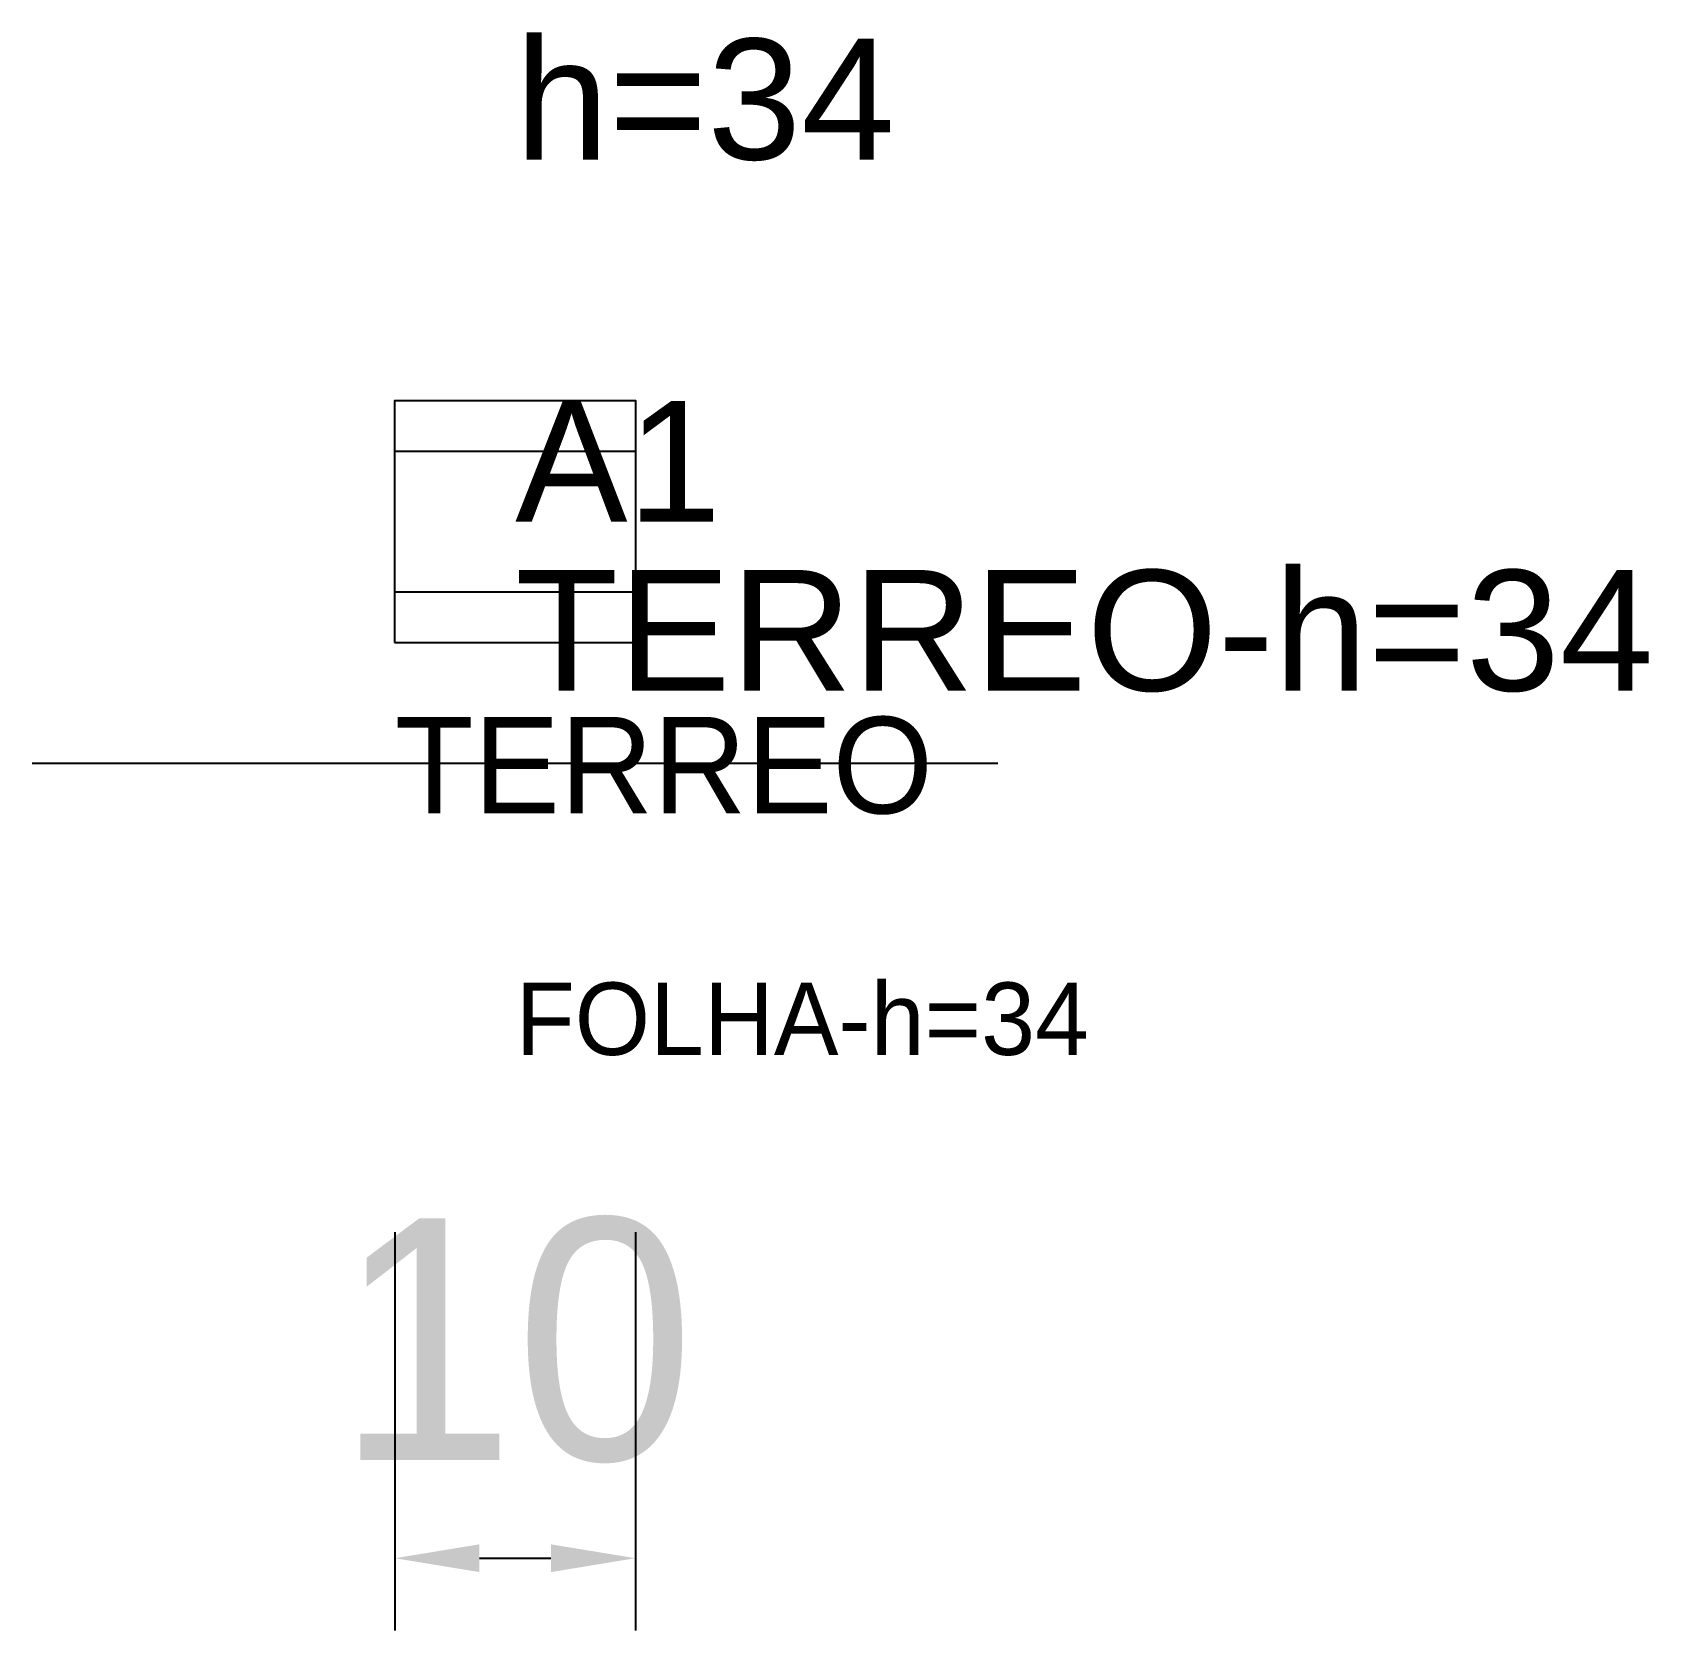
# Model space of a CAD drawing. Header units: metres. Extents: x 207.2 to 274.1, y 152.7 to 218.8.
import ezdxf

# ---------------------------------------------------------------- set-up
doc = ezdxf.new("R2010")
doc.units = ezdxf.units.M
for name, color, linetype in [('3', 3, 'CONTINUOUS'), ('AUX00', 7, 'CONTINUOUS'), ('COTA', 241, 'CONTINUOUS'), ('FOLHA', 255, 'CONTINUOUS'), ('Hachura', 251, 'CONTINUOUS'), ('NOMENCLATURA', 7, 'CONTINUOUS'), ('Nível', 160, 'CONTINUOUS'), ('Painéis', 200, 'CONTINUOUS'), ('Pilares', 5, 'CONTINUOUS'), ('SARR_2.2x7', 40, 'CONTINUOUS')]:
    doc.layers.add(name, color=color, linetype=linetype)
doc.styles.add('ARIAL', font='Arial.ttf')
doc.styles.add('STR_STANDARD', font='arial.ttf')
doc.dimstyles.new('EZ DXF', dxfattribs={"dimtxt": 10, "dimasz": 3.5, "dimexe": 3, "dimexo": 1.5, "dimgap": 1, "dimtad": 1, "dimdec": 1, "dimdsep": 46, "dimcen": 2.5, "dimazin": 3, "dimtfac": 1, "dimtmove": 0, "dimatfit": 3})

msp = doc.modelspace()

# ---------------------------------------------------------------- hatches: boundary and pattern name
at = {"layer": 'Hachura'}
h = msp.add_hatch(dxfattribs=at)
h.set_pattern_fill('ANSI31', scale=50)
h.paths.add_polyline_path([(222.2, 201.5), (232.16, 201.5), (232.16, 195.660008), (222.2, 195.660008)])
h = msp.add_hatch(dxfattribs=at)
h.set_pattern_fill('ANSI31', scale=50)
h.paths.add_polyline_path([(222.2, 201.5), (232.16, 201.5), (232.16, 195.660008), (222.2, 195.660008)])

# ---------------------------------------------------------------- linework, layer by layer
at = {"layer": 'Painéis', "color": 200}
for p, q in [((222.2, 201.5), (232.16, 201.5)), ((222.2, 195.660008), (222.2, 201.5)), ((222.2, 201.5), (232.16, 201.5)), ((222.2, 195.660008), (222.2, 201.5)), ((232.16, 201.5), (232.16, 195.660008)), ((232.16, 201.5), (232.16, 195.660008)), ((232.16, 195.660008), (222.2, 195.660008)), ((232.16, 195.660008), (222.2, 195.660008))]:
    msp.add_line(p, q, dxfattribs=at)
at = {"layer": 'Pilares'}
msp.add_lwpolyline([(222.18, 193.580004), (232.18, 193.580004), (232.18, 203.580004), (222.18, 203.580004)], close=True, dxfattribs=at)
msp.add_lwpolyline([(222.18, 193.580004), (232.18, 193.580004), (232.18, 203.580004), (222.18, 203.580004)], close=True, dxfattribs=at)
at = {"layer": 'SARR_2.2x7'}
msp.add_line((207.18, 188.580004), (247.18, 188.580004), dxfattribs=at)
msp.add_line((207.18, 188.580004), (247.18, 188.580004), dxfattribs=at)

# ---------------------------------------------------------------- texts
at = {"layer": '3', "style": 'STR_STANDARD'}
msp.add_text('A1', height=5, dxfattribs=at).set_placement((227.18, 198.580004))
msp.add_text('A1', height=5, dxfattribs=at).set_placement((227.18, 198.580004))
at = {"layer": 'AUX00', "style": 'STR_STANDARD'}
msp.add_text('TERREO-h=34', height=5, dxfattribs=at).set_placement((227.18, 191.580004))
msp.add_text('TERREO-h=34', height=5, dxfattribs=at).set_placement((227.18, 191.580004))
at = {"layer": 'FOLHA'}
msp.add_text('FOLHA-h=34', height=3, dxfattribs=at).set_placement((227.2, 176.5))
msp.add_text('FOLHA-h=34', height=3, dxfattribs=at).set_placement((227.2, 176.5))
at = {"layer": 'NOMENCLATURA', "insert": (227.18, 218.580004), "char_height": 5, "attachment_point": 1, "style": 'ARIAL'}
msp.add_mtext('h=34', dxfattribs=at)
msp.add_mtext('h=34', dxfattribs=at)
at = {"layer": 'Nível'}
msp.add_text('TERREO', height=4, dxfattribs=at).set_placement((222.2, 186.5))
msp.add_text('TERREO', height=4, dxfattribs=at).set_placement((222.2, 186.5))

# ---------------------------------------------------------------- dimensions: what is measured, and where the dimension line sits
at = {"layer": 'COTA'}
msp.add_linear_dim(base=(222.2, 155.660008), p1=(222.2, 170.660008), p2=(232.16, 170.660008), dimstyle='EZ DXF', dxfattribs=at).render()
msp.add_linear_dim(base=(222.2, 155.660008), p1=(222.2, 170.660008), p2=(232.16, 170.660008), dimstyle='EZ DXF', dxfattribs=at).render()

doc.saveas('drawing.dxf')
